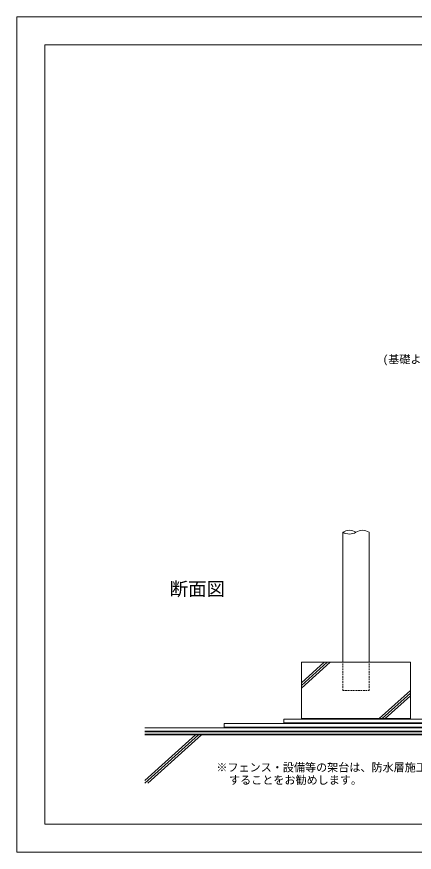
# Model space of a CAD drawing. Units: millimetres, scale not verified. Extents: x -840 to 840, y -594 to 594.
# Drawn here: x -840 to -275, y -594 to 594 of the extents above; entities that cross this region are included whole.
import ezdxf
from ezdxf.enums import TextEntityAlignment as Align

# ---------------------------------------------------------------- set-up
doc = ezdxf.new("R2010")
doc.units = ezdxf.units.MM
doc.header["$LTSCALE"] = 2
doc.linetypes.add('DASHED1', pattern=[1.8, 1.2, -0.6])
for name, color, linetype, lineweight in [('0-0_輪郭線', 2, 'Continuous', 9), ('0-1_図面枠', 7, 'Continuous', 9), ('0-2_文字', 5, 'Continuous', 9), ('0-6_鋼材(受け鋼鈑)', 134, 'Continuous', 9), ('0-7_躯体', 7, 'Continuous', 9), ('0-8_実線', 7, 'Continuous', 9), ('0-9_増張りシート', 7, 'Continuous', 9), ('0-A_IBｼｰﾄ', 7, 'Continuous', 9), ('0-B_緩衝フォーム', 7, 'Continuous', 9)]:
    doc.layers.add(name, color=color, linetype=linetype, lineweight=lineweight)
doc.styles.add('ＭＳ ゴシック', font='')
doc.styles.get('ＭＳ ゴシック').set_extended_font_data('MS Gothic')

msp = doc.modelspace()

# ---------------------------------------------------------------- linework, layer by layer
at = {"layer": '0-0_輪郭線'}
msp.add_lwpolyline([(800, 554), (-800, 554), (-800, -554), (800, -554)], close=True, dxfattribs=at)
at = {"layer": '0-1_図面枠'}
msp.add_lwpolyline([(840, -594), (840, 594), (-840, 594), (-840, -594)], close=True, dxfattribs=at)
at = {"layer": '0-6_鋼材(受け鋼鈑)'}
for p, q in [((-376.773, -323.88), (-376.773, -138.88)), ((-339.273, -323.88), (-339.273, -138.88))]:
    msp.add_line(p, q, dxfattribs=at)
at = {"layer": '0-6_鋼材(受け鋼鈑)', "color": 4, "linetype": 'DASHED1'}
for p, q in [((-376.773, -363.88), (-376.773, -323.88)), ((-339.273, -363.88), (-339.273, -323.88)), ((-376.773, -363.88), (-339.273, -363.88))]:
    msp.add_line(p, q, dxfattribs=at)
at = {"layer": '0-6_鋼材(受け鋼鈑)'}
for centre, start, end in [((-367.398, -154.046), 58.27682, 121.72318), ((-367.398, -123.715), 238.27682, 301.72318), ((-348.648, -154.046), 58.27682, 121.72318)]:
    msp.add_arc(centre, 17.829, start, end, dxfattribs=at)
at = {"layer": '0-7_躯体'}
for p, q in [((-435.523, -323.88), (-280.523, -323.88)), ((-435.523, -323.88), (-435.523, -403.88)), ((-394.52, -323.88), (-435.523, -360.787)), ((-398.807, -323.88), (-435.523, -356.948)), ((-403.085, -323.88), (-435.523, -353.066)), ((-280.523, -323.88), (-280.523, -403.88)), ((-280.523, -363.89), (-324.97, -403.88)), ((-280.523, -367.739), (-320.652, -403.88)), ((-280.523, -371.597), (-316.389, -403.88)), ((-435.523, -403.88), (-280.523, -403.88)), ((-586.071, -427.214), (-658.023, -491.951)), ((-658.023, -427.214), (-58.023, -427.214)), ((-581.793, -427.214), (-657.882, -495.742)), ((-577.507, -427.214), (-653.642, -495.742))]:
    msp.add_line(p, q, dxfattribs=at)
at = {"layer": '0-8_実線'}
msp.add_line((-255.523, -409.88), (-460.523, -409.88), dxfattribs=at)
msp.add_lwpolyline([(-255.523, -404.88), (-460.523, -404.88), (-460.523, -409.88)], dxfattribs=at)
at = {"layer": '0-9_増張りシート'}
for points in [[(-170.523, -410.88), (-545.523, -410.88), (-545.523, -415.88)], [(-170.523, -410.88), (-170.523, -415.88), (-545.523, -415.88)]]:
    msp.add_lwpolyline(points, dxfattribs=at)
at = {"layer": '0-A_IBｼｰﾄ'}
for p, q in [((-658.023, -416.88), (-58.023, -416.88)), ((-658.023, -421.88), (-58.023, -421.88))]:
    msp.add_line(p, q, dxfattribs=at)
at = {"layer": '0-B_緩衝フォーム'}
for p, q in [((-658.023, -422.88), (-58.023, -422.88)), ((-658.023, -426.214), (-58.023, -426.214))]:
    msp.add_line(p, q, dxfattribs=at)

# ---------------------------------------------------------------- texts
at = {"layer": '0-2_文字', "color": 7, "style": 'ＭＳ ゴシック'}
for s, height, p in [('(基礎より100㎜以上大きいサイズ)', 11.54, (-320.064, 97.635)), ('断面図', 19.24, (-622.807, -234.937)), ('※フェンス・設備等の架台は、防水層施工後に設置', 11.54, (-556.357, -482.599)), ('することをお勧めします。', 11.54, (-538.357, -500.599))]:
    msp.add_text(s, height=height, dxfattribs=at).set_placement(p, align=Align.BOTTOM_LEFT)

doc.saveas('drawing.dxf')
